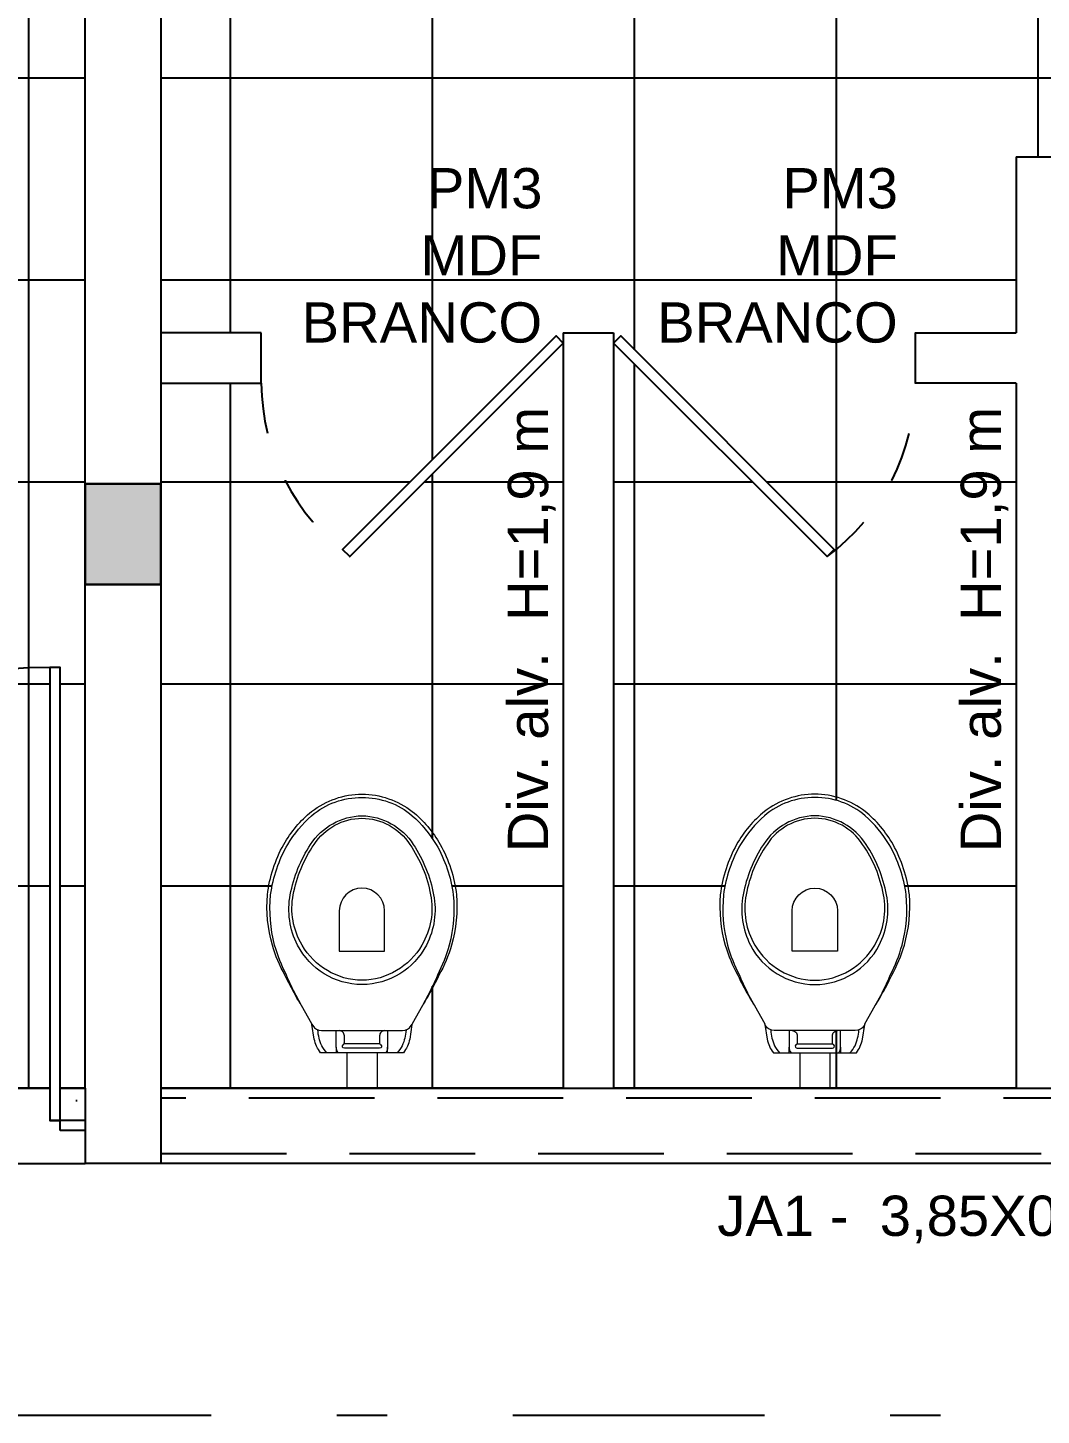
# Model space of a CAD drawing. Header units: inches. Extents: x -64 to 509, y -100 to 268.
# Drawn here: x 7.331 to 9.345, y 2.3 to 5.057 of the extents above; entities that cross this region are included whole.
import ezdxf

# ---------------------------------------------------------------- set-up
doc = ezdxf.new("R2010")
doc.units = ezdxf.units.IN
doc.header["$MEASUREMENT"] = 0
doc.header["$PDMODE"] = 35
for name, pattern in [('DASHDOT', [1, 0.5, -0.25, 0, -0.25]), ('DASHDOTX2', [2, 1, -0.5, 0, -0.5]), ('HIDDEN', [0.375, 0.25, -0.125]), ('HIDDEN2', [0.1875, 0.125, -0.0625])]:
    doc.linetypes.add(name, pattern=pattern)
for name, color, linetype in [('ARQ-CTA-1_050', 1, 'Continuous'), ('ARQ_PISO', 7, 'Continuous'), ('ARQ_REBOCO', 4, 'Continuous'), ('BL-SAN-01', 1, 'Continuous'), ('ESQUADRIA', 2, 'Continuous'), ('PROJ', 9, 'HIDDEN'), ('PROJ COBERTA', 8, 'DASHDOTX2'), ('PROJEÇÃO', 8, 'HIDDEN'), ('TXAMB', 2, 'Continuous')]:
    doc.layers.add(name, color=color, linetype=linetype)
for name, color, linetype, lineweight in [('BANHEIRO', 1, 'Continuous', 20), ('FO-Hachuras dos pilares', 9, 'Continuous', 5), ('FO-Pilares', 4, 'Continuous', 30)]:
    doc.layers.add(name, color=color, linetype=linetype, lineweight=lineweight)
doc.styles.add('FNDE Texto Cota 0050', font='verdana.ttf', dxfattribs={"height": 0.08})
doc.styles.add('ROMANS', font='arial.ttf')
doc.dimstyles.new('FNDE 1-0050', dxfattribs={"dimscale": 5, "dimtxt": 0.08, "dimasz": 0.01, "dimexe": 0.15, "dimexo": 0.15, "dimgap": 0.01, "dimtad": 1, "dimzin": 1, "dimdsep": 46, "dimtxsty": 'FNDE Texto Cota 0050', "dimblk": 'tic', "dimcen": 0.015, "dimdle": 0.15, "dimse1": 1, "dimse2": 1, "dimclrd": 251, "dimclre": 251, "dimclrt": 256, "dimaunit": 1, "dimadec": 3, "dimazin": 0, "dimtfac": 1, "dimtix": 1, "dimtmove": 2, "dimatfit": 3, "dimldrblk": 'tic', "dimfxl": 0.15, "dimtvp": 1, "dimtolj": 1, "dimtzin": 0, "dimarcsym": 0})
pattern_1 = [(90, (-4.705, 2.95037), (-0.40125, 6e-17), []), (180, (-4.705, 2.95037), (-6e-17, -0.40125), [])]

# ---------------------------------------------------------------- blocks, each defined once
blk = doc.blocks.new('tic')
blk.add_line((-0.6, -0.6), (0.6, 0.6))
at = {"color": 251}
for p, q in [((0, -1), (0, 1)), ((-1, 0), (1, 0))]:
    blk.add_line(p, q, dxfattribs=at)
blk = doc.blocks.new('*D413')
at = {"layer": 'ARQ-CTA-1_050', "color": 251, "lineweight": -2, "transparency": 16777216}
blk.add_line((7.645, 6.8897), (8.345, 6.8897), dxfattribs=at)
at = {"layer": 'DEFPOINTS', "color": 0, "transparency": 16777216}
for p in [(8.395, 6.8897), (7.595, 5.0728), (8.395, 4.2728)]:
    blk.add_point(p, dxfattribs=at)
at = {"layer": 'ARQ-CTA-1_050', "color": 251, "lineweight": -2, "transparency": 16777216, "xscale": 0.05, "yscale": 0.05, "zscale": 0.05, "rotation": 180}
blk.add_blockref('tic', (7.595, 6.8897), dxfattribs=at)
at = {"layer": 'ARQ-CTA-1_050', "color": 251, "lineweight": -2, "transparency": 16777216, "xscale": 0.05, "yscale": 0.05, "zscale": 0.05}
blk.add_blockref('tic', (8.395, 6.8897), dxfattribs=at)
at = {"layer": 'ARQ-CTA-1_050', "transparency": 16777216, "insert": (7.995, 6.9815), "char_height": 0.08, "attachment_point": 5, "style": 'FNDE Texto Cota 0050'}
blk.add_mtext('\\A1;0.80', dxfattribs=at)
blk = doc.blocks.new('*D414')
at = {"layer": 'ARQ-CTA-1_050', "color": 251, "lineweight": -2, "transparency": 16777216}
for p, q in [((8.345, 6.8897), (8.295, 6.8897)), ((8.395, 6.8897), (8.495, 6.8897)), ((8.545, 6.8897), (8.595, 6.8897))]:
    blk.add_line(p, q, dxfattribs=at)
at = {"layer": 'DEFPOINTS', "color": 0, "transparency": 16777216}
for p in [(8.495, 6.8897), (8.395, 4.2728), (8.495, 4.2728)]:
    blk.add_point(p, dxfattribs=at)
at = {"layer": 'ARQ-CTA-1_050', "color": 251, "lineweight": -2, "transparency": 16777216, "xscale": 0.05, "yscale": 0.05, "zscale": 0.05}
blk.add_blockref('tic', (8.395, 6.8897), dxfattribs=at)
at = {"layer": 'ARQ-CTA-1_050', "color": 251, "lineweight": -2, "transparency": 16777216, "xscale": 0.05, "yscale": 0.05, "zscale": 0.05, "rotation": 180}
blk.add_blockref('tic', (8.495, 6.8897), dxfattribs=at)
at = {"layer": 'ARQ-CTA-1_050', "transparency": 16777216, "insert": (8.445, 6.9814), "char_height": 0.08, "attachment_point": 5, "style": 'FNDE Texto Cota 0050'}
blk.add_mtext('\\A1;0.10', dxfattribs=at)
blk = doc.blocks.new('*D415')
at = {"layer": 'ARQ-CTA-1_050', "color": 251, "lineweight": -2, "transparency": 16777216}
blk.add_line((8.545, 6.8897), (9.245, 6.8897), dxfattribs=at)
at = {"layer": 'DEFPOINTS', "color": 0, "transparency": 16777216}
for p in [(9.295, 6.8897), (9.295, 4.6228), (8.495, 4.2728)]:
    blk.add_point(p, dxfattribs=at)
at = {"layer": 'ARQ-CTA-1_050', "color": 251, "lineweight": -2, "transparency": 16777216, "xscale": 0.05, "yscale": 0.05, "zscale": 0.05, "rotation": 180}
blk.add_blockref('tic', (8.495, 6.8897), dxfattribs=at)
at = {"layer": 'ARQ-CTA-1_050', "color": 251, "lineweight": -2, "transparency": 16777216, "xscale": 0.05, "yscale": 0.05, "zscale": 0.05}
blk.add_blockref('tic', (9.295, 6.8897), dxfattribs=at)
at = {"layer": 'ARQ-CTA-1_050', "transparency": 16777216, "insert": (8.895, 6.9815), "char_height": 0.08, "attachment_point": 5, "style": 'FNDE Texto Cota 0050'}
blk.add_mtext('\\A1;0.80', dxfattribs=at)
blk = doc.blocks.new('*D416')
at = {"layer": 'ARQ-CTA-1_050', "color": 251, "lineweight": -2, "transparency": 16777216}
for p, q in [((9.245, 6.8897), (9.195, 6.8897)), ((9.295, 6.8897), (9.395, 6.8897)), ((9.445, 6.8897), (9.495, 6.8897))]:
    blk.add_line(p, q, dxfattribs=at)
at = {"layer": 'DEFPOINTS', "color": 0, "transparency": 16777216}
for p in [(9.395, 6.8897), (9.295, 4.6228), (9.395, 4.5228)]:
    blk.add_point(p, dxfattribs=at)
at = {"layer": 'ARQ-CTA-1_050', "color": 251, "lineweight": -2, "transparency": 16777216, "xscale": 0.05, "yscale": 0.05, "zscale": 0.05}
blk.add_blockref('tic', (9.295, 6.8897), dxfattribs=at)
at = {"layer": 'ARQ-CTA-1_050', "color": 251, "lineweight": -2, "transparency": 16777216, "xscale": 0.05, "yscale": 0.05, "zscale": 0.05, "rotation": 180}
blk.add_blockref('tic', (9.395, 6.8897), dxfattribs=at)
at = {"layer": 'ARQ-CTA-1_050', "transparency": 16777216, "insert": (9.345, 6.9814), "char_height": 0.08, "attachment_point": 5, "style": 'FNDE Texto Cota 0050'}
blk.add_mtext('\\A1;0.10', dxfattribs=at)

msp = doc.modelspace()

# ---------------------------------------------------------------- hatches: boundary and pattern name
at = {"layer": 'ARQ_PISO'}
h = msp.add_hatch(dxfattribs=at)
h.set_pattern_fill('ANSI37', color=252, scale=3.21, angle=45)
h.set_pattern_definition([(90, (-4.705, 2.95037), (-0.40125, 6e-17), []), (180, (-4.705, 2.95037), (-6e-17, -0.40125), [])])
edge = h.paths.add_edge_path()
edge.add_line((5.845, 5.4504), (5.195, 5.4504))
edge.add_line((5.195, 5.4504), (5.195, 5.3504))
edge.add_line((5.195, 5.3504), (4.745, 5.3504))
edge.add_line((4.745, 5.3504), (4.745, 2.9504))
edge.add_line((4.745, 2.9504), (3.495, 2.9504))
edge.add_line((3.495, 2.9504), (3.495, 6.3004))
edge.add_line((3.495, 6.3004), (11.395, 6.3004))
edge.add_line((11.395, 6.3004), (11.395, 4.8004))
edge.add_line((11.395, 4.8004), (10.7586, 5.4368))
edge.add_line((10.7586, 5.4368), (10.7445, 5.4226))
edge.add_line((10.7445, 5.4226), (10.7446, 5.4225))
edge.add_arc((11.395, 4.8004), 0.9, 136.2733, 180)
edge.add_line((10.495, 4.8004), (9.295, 4.8004))
edge.add_line((9.295, 4.8004), (9.295, 4.4504))
edge.add_line((9.295, 4.4504), (9.095, 4.4504))
edge.add_line((9.095, 4.4504), (9.095, 4.3504))
edge.add_arc((8.6633, 4.3538), 0.4317, -50.9595, -0.4501, ccw=False)
edge.add_line((8.9352, 4.0184), (8.495, 4.4587))
edge.add_line((8.495, 4.4587), (8.495, 4.4504))
edge.add_line((8.495, 4.4504), (8.375, 4.4504))
edge.add_line((8.375, 4.4504), (8.3809, 4.4445))
edge.add_line((8.3809, 4.4445), (7.9548, 4.0184))
edge.add_arc((8.2267, 4.3538), 0.4317, -180.4501, -129.0405, ccw=False)
edge.add_line((7.795, 4.3572), (7.795, 4.4504))
edge.add_line((7.795, 4.4504), (7.595, 4.4504))
edge.add_line((7.595, 4.4504), (7.595, 5.2504))
edge.add_line((7.595, 5.2504), (7.445, 5.2504))
edge.add_line((7.445, 5.2504), (7.445, 2.9504))
edge.add_line((7.445, 2.9504), (7.395, 2.9504))
edge.add_line((7.395, 2.9504), (7.395, 3.786))
edge.add_line((7.395, 3.786), (7.355, 3.786))
edge.add_line((7.355, 3.786), (7.355, 3.7858))
edge.add_arc((7.375, 2.9058), 0.8802, 91.302, 177.0979)
edge.add_line((6.4959, 2.9504), (5.845, 2.9504))
edge.add_line((5.845, 2.9504), (5.845, 5.4504))
h = msp.add_hatch(dxfattribs=at)
h.set_pattern_fill('ANSI37', color=252, scale=3.21, angle=45)
h.set_pattern_definition(pattern_1)
h.paths.add_polyline_path([(7.595, 4.3504), (7.795, 4.3504, 0.236323), (7.9707, 4.0061), (8.395, 4.4304), (8.395, 2.9504), (7.595, 2.9504)])
h.paths.add_polyline_path([(8.0929, 3.0744, -0.269143), (8.0755, 3.0644), (7.9145, 3.0644, -0.269143), (7.8972, 3.0744), (7.8956, 3.0772, 0.038571), (7.8954, 3.0776), (7.875, 3.1144), (7.864, 3.1344, -0.0204), (7.845, 3.1744, -0.050595), (7.8215, 3.2344, -0.089432), (7.8135, 3.3344, -0.098712), (7.8475, 3.4344, -0.072481), (7.895, 3.4914, -0.182574), (7.995, 3.5274, -0.182574), (8.095, 3.4914, -0.072481), (8.1425, 3.4344, -0.098712), (8.1765, 3.3344, -0.089432), (8.1685, 3.2344, -0.050595), (8.145, 3.1744, -0.0204), (8.126, 3.1344), (8.115, 3.1144), (8.0944, 3.0772), (8.0944, 3.0771)], flags=16)
h.paths.add_polyline_path([(7.893, 3.4344, 0.098952), (7.8525, 3.3344, 0.166743), (7.8667, 3.2349, 0.280113), (7.995, 3.1559, 0.280113), (8.1233, 3.2349, 0.166743), (8.1375, 3.3344, 0.098952), (8.097, 3.4344, 0.247323), (7.995, 3.4914, 0.247323)], flags=0)
h.paths.add_polyline_path([(7.9, 3.4344, 0.106842), (7.8585, 3.3344, 0.185303), (7.876, 3.2344, 0.264523), (7.995, 3.1644, 0.264523), (8.114, 3.2344, 0.185303), (8.1315, 3.3344, 0.106842), (8.09, 3.4344, 0.250606), (7.995, 3.4864, 0.250606)], flags=0)
h.paths.add_polyline_path([(7.95, 3.3024), (7.95, 3.2224), (8.04, 3.2224), (8.04, 3.3024, 1)], flags=0)
h.paths.add_polyline_path([(8.046, 3.0204), (8.046, 3.0319, -0.15436), (8.0424, 3.0204), (7.9477, 3.0204, -0.15436), (7.944, 3.0319), (7.944, 3.0204)], flags=16)
h.paths.add_polyline_path([(7.9574, 3.0359, 0.680472), (7.9595, 3.0294), (8.03, 3.0294, 0.733322), (8.0326, 3.0359, -0.091417), (8.031, 3.0379), (7.9591, 3.0379, -0.091417)], flags=16)
h = msp.add_hatch(dxfattribs=at)
h.set_pattern_fill('ANSI37', color=252, scale=3.21, angle=45)
h.set_pattern_definition([(90, (-4.705, 2.95037), (-0.40125, 6e-17), []), (180, (-4.705, 2.95037), (-6e-17, -0.40125), [])])
h.paths.add_polyline_path([(8.495, 4.4304), (8.9193, 4.0061, 0.236323), (9.095, 4.3504), (9.295, 4.3504), (9.295, 2.9504), (8.495, 2.9504)])
h.paths.add_polyline_path([(8.9929, 3.0744, -0.269143), (8.9755, 3.0644), (8.8145, 3.0644, -0.269143), (8.7972, 3.0744), (8.7956, 3.0772, 0.038571), (8.7954, 3.0776), (8.775, 3.1144), (8.764, 3.1344, -0.0204), (8.745, 3.1744, -0.050595), (8.7215, 3.2344, -0.089432), (8.7135, 3.3344, -0.098712), (8.7475, 3.4344, -0.072481), (8.795, 3.4914, -0.182574), (8.895, 3.5274, -0.182574), (8.995, 3.4914, -0.072481), (9.0425, 3.4344, -0.098712), (9.0765, 3.3344, -0.089432), (9.0685, 3.2344, -0.050595), (9.045, 3.1744, -0.0204), (9.026, 3.1344), (9.015, 3.1144), (8.9944, 3.0772), (8.9944, 3.0771)], flags=16)
h.paths.add_polyline_path([(8.895, 3.4914, 0.247323), (8.793, 3.4344, 0.098952), (8.7525, 3.3344, 0.166743), (8.7667, 3.2349, 0.280113), (8.895, 3.1559, 0.280113), (9.0233, 3.2349, 0.166743), (9.0375, 3.3344, 0.098952), (8.997, 3.4344, 0.247323)], flags=0)
h.paths.add_polyline_path([(8.895, 3.4864, 0.250606), (8.8, 3.4344, 0.106842), (8.7585, 3.3344, 0.185303), (8.776, 3.2344, 0.264523), (8.895, 3.1644, 0.264523), (9.014, 3.2344, 0.185303), (9.0315, 3.3344, 0.106842), (8.99, 3.4344, 0.250606)], flags=0)
h.paths.add_polyline_path([(8.85, 3.3024), (8.85, 3.2224), (8.94, 3.2224), (8.94, 3.3024, 1)], flags=0)
h.paths.add_polyline_path([(8.946, 3.0204), (8.946, 3.0319, -0.15436), (8.9424, 3.0204), (8.8477, 3.0204, -0.15436), (8.844, 3.0319), (8.844, 3.0204)], flags=16)
h.paths.add_polyline_path([(8.931, 3.0379), (8.8591, 3.0379, -0.091417), (8.8574, 3.0359, 0.680472), (8.8595, 3.0294), (8.93, 3.0294, 0.733322), (8.9326, 3.0359, -0.091417)], flags=16)
h = msp.add_hatch(dxfattribs=at)
h.set_pattern_fill('ANSI37', color=252, scale=3.21, angle=45)
h.set_pattern_definition(pattern_1)
edge = h.paths.add_edge_path()
edge.add_line((6.4959, 2.9504), (7.375, 2.9504))
edge.add_line((7.375, 2.9504), (7.375, 3.786))
edge.add_arc((7.375, 2.9058), 0.8802, 90, 177.0979)
at = {"layer": 'FO-Hachuras dos pilares', "linetype": 'Continuous'}
msp.add_hatch(color=256, dxfattribs=at).paths.add_polyline_path([(7.595, 4.1504), (7.52, 4.1504), (7.445, 4.1504), (7.445, 4.0504), (7.445, 3.9504), (7.52, 3.9504), (7.595, 3.9504), (7.595, 4.0504), (7.595, 4.1504)])
at = {"layer": 'PROJ'}
h = msp.add_hatch(dxfattribs=at)
h.set_pattern_fill('AR-SAND', color=256, scale=0.05, angle=315, style=0, double=1)
h.set_pattern_definition([(352.5, (7.39501, 2.95037), (0.0659, 0.07035), [0, -0.076, 0, -0.085, 0, -0.08125]), (322.5, (7.39501, 2.95037), (0.16235, 0.03721), [0, -0.041, 0, -0.0685, 0, -0.02625]), (282.5, (7.35153, 2.99385), (0.1103, -0.1099), [0, -0.025, 0, -0.09, 0, -0.1175]), (272.5, (7.35153, 2.99385), (0.13731, -0.07525), [0, -0.0125, 0, -0.059, 0, -0.0675])])
h.paths.add_polyline_path([(7.445, 2.886), (7.445, 2.9504), (7.395, 2.9504), (7.395, 2.886)])

# ---------------------------------------------------------------- linework, layer by layer
at = {"layer": 'ARQ_PISO', "color": 1}
for p, q in [((6.445, 2.9504), (7.375, 2.9504)), ((7.395, 2.9504), (7.445, 2.9504)), ((6.445, 2.8004), (7.445, 2.8004))]:
    msp.add_line(p, q, dxfattribs=at)
at = {"layer": 'ARQ_REBOCO', "ltscale": 10}
for p, q in [((7.445, 2.9504), (7.445, 5.2504)), ((7.595, 5.2504), (7.595, 2.9504)), ((7.445, 2.9504), (7.445, 2.8004)), ((7.595, 2.9504), (11.395, 2.9504)), ((7.395, 2.866), (7.395, 2.886)), ((11.545, 2.8004), (7.445, 2.8004))]:
    msp.add_line(p, q, dxfattribs=at)
at = {"layer": 'ARQ_REBOCO', "color": 3, "ltscale": 10}
for p, q in [((9.295, 4.8004), (9.295, 4.4504)), ((9.295, 4.8004), (10.495, 4.8004)), ((8.395, 4.4504), (8.495, 4.4504)), ((8.395, 4.4504), (8.395, 2.9504)), ((8.495, 4.4504), (8.495, 2.9504)), ((9.295, 4.3504), (9.295, 2.9504))]:
    msp.add_line(p, q, dxfattribs=at)
msp.add_lwpolyline([(7.795, 4.4504), (7.595, 4.4504), (7.595, 4.3504), (7.795, 4.3504)], close=True, dxfattribs=at)
msp.add_lwpolyline([(9.295, 4.3504), (9.095, 4.3504), (9.095, 4.4504), (9.295, 4.4504)], dxfattribs=at)
at = {"layer": 'BANHEIRO'}
for p, q in [((8.031, 3.0379), (7.9591, 3.0379)), ((8.8591, 3.0379), (8.931, 3.0379)), ((8.0775, 3.0204), (7.9126, 3.0204)), ((7.965, 3.0204), (7.965, 2.9504)), ((8.025, 3.0204), (8.025, 2.9504)), ((8.8126, 3.0204), (8.9775, 3.0204)), ((8.865, 3.0204), (8.865, 2.9504)), ((8.925, 3.0204), (8.925, 2.9504))]:
    msp.add_line(p, q, dxfattribs=at)
for points in [[(7.9126, 3.0204, -0.110292), (7.9002, 3.0475), (7.8957, 3.0767, 0.047116), (7.8956, 3.0772, 0.044891), (7.8954, 3.0777), (7.875, 3.1144, -0.036783), (7.863, 3.1344, -0.0196), (7.842, 3.1744, -0.056836), (7.817, 3.2344, -0.089116), (7.807, 3.3344, -0.095425), (7.8395, 3.4344, -0.091656), (7.895, 3.4999, -0.16072), (7.995, 3.5344, -0.16072), (8.095, 3.4999, -0.091656), (8.1505, 3.4344, -0.095425), (8.183, 3.3344, -0.089116), (8.173, 3.2344, -0.056836), (8.148, 3.1744, -0.0196), (8.127, 3.1344, -0.036783), (8.115, 3.1144), (8.0947, 3.0777, 0.044891), (8.0944, 3.0772, 0.047116), (8.0943, 3.0767), (8.0899, 3.0475, -0.110292), (8.0775, 3.0204, -0.110292)], [(8.9775, 3.0204, 0.110292), (8.9899, 3.0475), (8.9943, 3.0767, -0.047116), (8.9944, 3.0772, -0.044891), (8.9947, 3.0777), (9.015, 3.1144, 0.036783), (9.027, 3.1344, 0.0196), (9.048, 3.1744, 0.056836), (9.073, 3.2344, 0.089116), (9.083, 3.3344, 0.095425), (9.0505, 3.4344, 0.091656), (8.995, 3.4999, 0.16072), (8.895, 3.5344, 0.16072), (8.795, 3.4999, 0.091656), (8.7395, 3.4344, 0.095425), (8.707, 3.3344, 0.089116), (8.717, 3.2344, 0.056836), (8.742, 3.1744, 0.0196), (8.763, 3.1344, 0.036783), (8.775, 3.1144), (8.7954, 3.0777, -0.044891), (8.7956, 3.0772, -0.047116), (8.7957, 3.0767), (8.8002, 3.0475, 0.110292), (8.8126, 3.0204, 0.110292)], [(7.875, 3.1144), (7.864, 3.1344, -0.0204), (7.845, 3.1744, -0.050595), (7.8215, 3.2344, -0.089432), (7.8135, 3.3344, -0.098712), (7.8475, 3.4344, -0.072481), (7.895, 3.4914, -0.182574), (7.995, 3.5274, -0.182574), (8.095, 3.4914, -0.072481), (8.1425, 3.4344, -0.098712), (8.1765, 3.3344, -0.089432), (8.1685, 3.2344, -0.050595), (8.145, 3.1744, -0.0204), (8.126, 3.1344), (8.115, 3.1144)], [(9.015, 3.1144), (9.026, 3.1344, 0.0204), (9.045, 3.1744, 0.050595), (9.0685, 3.2344, 0.089432), (9.0765, 3.3344, 0.098712), (9.0425, 3.4344, 0.072481), (8.995, 3.4914, 0.182574), (8.895, 3.5274, 0.182574), (8.795, 3.4914, 0.072481), (8.7475, 3.4344, 0.098712), (8.7135, 3.3344, 0.089432), (8.7215, 3.2344, 0.050595), (8.745, 3.1744, 0.0204), (8.764, 3.1344), (8.775, 3.1144)], [(7.8956, 3.0772), (7.8972, 3.0744, 0.269143), (7.9145, 3.0644), (8.0755, 3.0644, 0.269143), (8.0929, 3.0744), (8.0944, 3.0772)], [(7.9251, 3.0204, -0.068652), (7.915, 3.0344, -0.082359), (7.9073, 3.0657)], [(7.9477, 3.0204, -0.15436), (7.944, 3.0319), (7.944, 3.0644)], [(8.04, 3.0644, 0.414214), (8.03, 3.0544), (8.03, 3.0414, 0.226163), (8.0326, 3.0359, -0.733322), (8.03, 3.0294), (7.96, 3.0294, -0.733322), (7.9574, 3.0359, 0.226163), (7.96, 3.0414), (7.96, 3.0544, 0.414214), (7.95, 3.0644)], [(8.046, 3.0644), (8.046, 3.0319, -0.15436), (8.0424, 3.0204, -0.15436)], [(8.0827, 3.0657, -0.082359), (8.075, 3.0344, -0.068652), (8.0649, 3.0204, -0.068652)], [(8.9944, 3.0772), (8.9929, 3.0744, -0.269143), (8.9755, 3.0644), (8.8145, 3.0644, -0.269143), (8.7972, 3.0744), (8.7956, 3.0772)], [(8.8073, 3.0657, 0.082359), (8.815, 3.0344, 0.068652), (8.8251, 3.0204, 0.068652)], [(8.844, 3.0644), (8.844, 3.0319, 0.15436), (8.8477, 3.0204, 0.15436)], [(8.85, 3.0644, -0.414214), (8.86, 3.0544), (8.86, 3.0414, -0.226163), (8.8574, 3.0359, 0.733322), (8.86, 3.0294), (8.93, 3.0294, 0.733322), (8.9326, 3.0359, -0.226163), (8.93, 3.0414), (8.93, 3.0544, -0.414214), (8.94, 3.0644)], [(8.9424, 3.0204, 0.15436), (8.946, 3.0319), (8.946, 3.0644)], [(8.9649, 3.0204, 0.068652), (8.975, 3.0344, 0.082359), (8.9827, 3.0657)]]:
    msp.add_lwpolyline(points, format="xyb", dxfattribs=at)
for points in [[(7.995, 3.4914, -0.247323), (8.097, 3.4344, -0.098952), (8.1375, 3.3344, -0.167831), (8.123, 3.2344, -0.278895), (7.995, 3.1559, -0.278895), (7.867, 3.2344, -0.167831), (7.8525, 3.3344, -0.098952), (7.893, 3.4344, -0.247323)], [(7.876, 3.2344, -0.185303), (7.8585, 3.3344, -0.106842), (7.9, 3.4344, -0.250606), (7.995, 3.4864, -0.250606), (8.09, 3.4344, -0.106842), (8.1315, 3.3344, -0.185303), (8.114, 3.2344, -0.264523), (7.995, 3.1644, -0.264523)], [(8.895, 3.4914, 0.247323), (8.793, 3.4344, 0.098952), (8.7525, 3.3344, 0.167831), (8.767, 3.2344, 0.278895), (8.895, 3.1559, 0.278895), (9.023, 3.2344, 0.167831), (9.0375, 3.3344, 0.098952), (8.997, 3.4344, 0.247323)], [(9.014, 3.2344, 0.185303), (9.0315, 3.3344, 0.106842), (8.99, 3.4344, 0.250606), (8.895, 3.4864, 0.250606), (8.8, 3.4344, 0.106842), (8.7585, 3.3344, 0.185303), (8.776, 3.2344, 0.264523), (8.895, 3.1644, 0.264523)], [(7.95, 3.3024), (7.95, 3.2224), (8.04, 3.2224), (8.04, 3.3024, 1)], [(8.94, 3.3024), (8.94, 3.2224), (8.85, 3.2224), (8.85, 3.3024, -1)]]:
    msp.add_lwpolyline(points, format="xyb", close=True, dxfattribs=at)
for points in [[(7.944, 3.0319), (7.944, 3.0204)], [(8.046, 3.0204), (8.046, 3.0319)], [(8.844, 3.0204), (8.844, 3.0319)], [(8.946, 3.0319), (8.946, 3.0204)]]:
    msp.add_lwpolyline(points, dxfattribs=at)
at = {"layer": 'BL-SAN-01', "linetype": 'HIDDEN2', "ltscale": 0.5}
for centre, radius, start, end in [((8.2267, 4.3538), 0.4317, 180.4501, 233.6356), ((8.6633, 4.3538), 0.4317, 306.3644, 359.5499), ((7.375, 2.9058), 0.8802, 90, 181.2875)]:
    msp.add_arc(centre, radius, start, end, dxfattribs=at)
at = {"layer": 'ESQUADRIA'}
for p, q in [((7.445, 2.886), (7.375, 2.886)), ((7.445, 2.866), (7.395, 2.866))]:
    msp.add_line(p, q, dxfattribs=at)
at = {"layer": 'ESQUADRIA', "color": 1}
for points in [[(8.395, 4.4304), (7.9707, 4.0061), (7.9566, 4.0202), (8.3809, 4.4445)], [(8.495, 4.4304), (8.9193, 4.0061), (8.9334, 4.0202), (8.5092, 4.4445)], [(7.395, 2.886), (7.395, 3.786), (7.375, 3.786), (7.375, 2.886)]]:
    msp.add_lwpolyline(points, close=True, dxfattribs=at)
at = {"layer": 'FO-Pilares'}
msp.add_lwpolyline([(7.595, 4.1504), (7.52, 4.1504), (7.445, 4.1504), (7.445, 4.0504), (7.445, 3.9504), (7.52, 3.9504), (7.595, 3.9504), (7.595, 4.0504), (7.595, 4.1504)], close=True, dxfattribs=at)
at = {"layer": 'PROJ COBERTA', "linetype": 'DASHDOT'}
msp.add_line((-9.305, 2.3004), (12.045, 2.3004), dxfattribs=at)
at = {"layer": 'PROJEÇÃO'}
for p, q in [((7.595, 2.9504), (7.595, 2.8004)), ((11.395, 2.9304), (7.595, 2.9304)), ((7.595, 2.8204), (11.395, 2.8204))]:
    msp.add_line(p, q, dxfattribs=at)

# ---------------------------------------------------------------- texts
at = {"layer": 'TXAMB', "char_height": 0.08, "style": 'ROMANS'}
for s, insert, attachment_point in [('\\P\\pi-0.2161;PM3\\P\\pi-0.22865;MDF \\P\\pi-0.46494;BRANCO', (8.34, 4.6707), 4), ('\\P\\pi-0.2161;PM3\\P\\pi-0.22865;MDF \\P\\pi-0.46494;BRANCO', (9.0466, 4.6707), 4), ('JA1 -  3,85X0,40 h=2,50 ', (9.9095, 2.6892), 6)]:
    msp.add_mtext(s, dxfattribs=dict(at, insert=insert, attachment_point=attachment_point))
at = {"layer": 'TXAMB', "char_height": 0.08, "attachment_point": 6, "rotation": 90, "style": 'ROMANS'}
for insert in [(8.3323, 4.3036), (9.2323, 4.3036)]:
    msp.add_mtext('Div. alv.  H=1,9 m', dxfattribs=dict(at, insert=insert))

# ---------------------------------------------------------------- dimensions: what is measured, and where the dimension line sits
at = {"layer": 'ARQ-CTA-1_050'}
for base, p1, p2, picture, middle in [((8.395, 6.8897), (7.595, 5.0728), (8.395, 4.2728), '*D413', (7.995, 6.9815)), ((8.495, 6.8897), (8.395, 4.2728), (8.495, 4.2728), '*D414', (8.445, 6.9814)), ((9.295, 6.8897), (8.495, 4.2728), (9.295, 4.6228), '*D415', (8.895, 6.9815)), ((9.395, 6.8897), (9.295, 4.6228), (9.395, 4.5228), '*D416', (9.345, 6.9814))]:
    dim = msp.add_linear_dim(base=base, p1=p1, p2=p2, dimstyle='FNDE 1-0050', dxfattribs=at)
    dim.commit()
    dim.dimension.update_dxf_attribs({"geometry": picture, "text_midpoint": middle})

doc.saveas('drawing.dxf')
